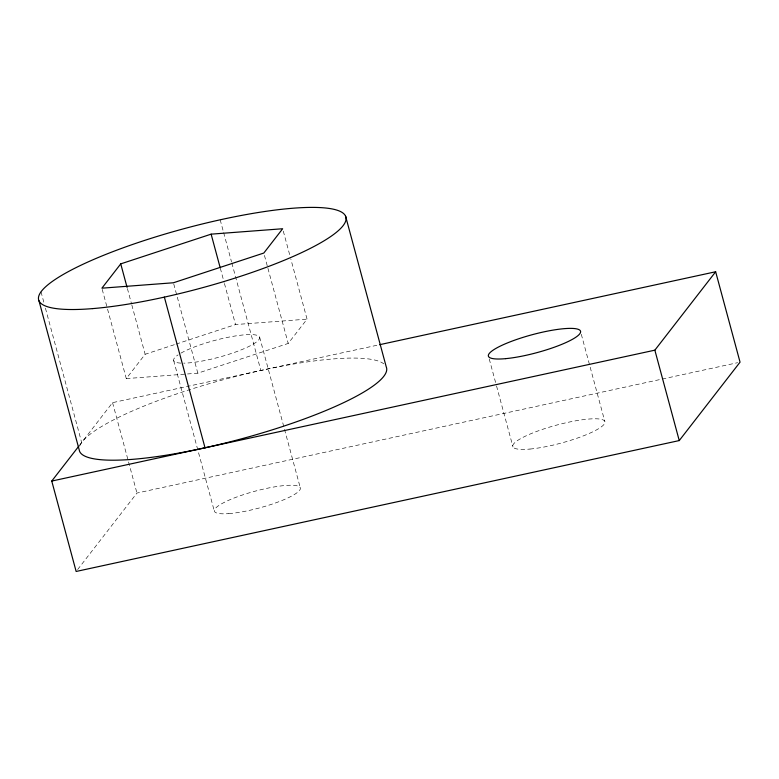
<?xml version="1.0" encoding="UTF-8"?>
<svg xmlns="http://www.w3.org/2000/svg" width="779" height="779" viewBox="0 0 779 779"><rect width="100%" height="100%" fill="white"/><g stroke="black" fill="none" stroke-linecap="round" stroke-linejoin="round"><path stroke-width="0.58" stroke-dasharray="3.9 2.92" d="M102.215 289.36L126.286 378.594L145.137 354.279L174.886 344.503M79.487 445.325L112.556 402.655L378.399 344.961M77.627 569.556L136.948 493.058L737.674 362.683M126.286 378.594L197.817 373.17L288.201 343.451L307.053 319.147L290.888 259.261M176.025 344.123L235.521 324.561L307.053 319.147M581.3 334.288L604.738 421.176M489.241 358.963L496.213 384.787M496.535 385.965L513.001 447.019M283.293 231.09L290.577 258.092M264.441 255.395L267.606 267.139M267.927 268.307L288.201 343.451M259.65 337.171L300.304 487.849M220.184 219.805L223.33 231.49M223.651 232.648L231.529 261.851M231.84 263.02L260.838 370.483M220.311 268.2L224.109 282.29M224.43 283.468L235.521 324.561M173.746 283.946L197.817 373.17M173.688 360.56L214.342 511.228M127.396 288.532L131.515 303.8M131.826 304.969L145.137 354.279M112.556 402.655L136.948 493.058M41.014 291.833L43.858 302.34M45.435 308.182L81.668 442.501M79.672 446.124A159.091 30.897 -15.1 0 1 224.381 379.431A159.091 30.897 -15.1 0 1 383.804 363.861M180.923 353.13A44.549 8.657 -15.1 0 1 243.924 334.882A44.549 8.657 -15.1 0 1 247.323 347.21A44.549 8.657 -15.1 0 1 183.688 363.16M180.796 363.111A44.549 8.657 -15.1 0 1 178.089 354.873M529.993 449.055A47.723 9.27 -15.1 0 0 604.475 423.747A47.723 9.27 -15.1 0 0 542.145 429.492A47.723 9.27 -15.1 0 0 529.993 449.055M228.841 513.624A44.549 8.657 -15.1 0 0 299.545 490.381A44.549 8.657 -15.1 0 0 243.584 494.616A44.549 8.657 -15.1 0 0 228.841 513.624"/><path stroke-width="1.17" d="M120.745 263.877L101.893 288.181L173.425 282.767L263.808 253.048L282.66 228.744L211.128 234.158L120.745 263.877L127.074 287.363M51.755 481.062L654.857 350.17L715.658 271.764L740.05 362.167L679.249 440.573L76.147 571.465L51.755 481.062L78.757 446.26M379.587 344.707L715.658 271.764M654.857 350.17L679.249 440.573M345.603 216.231L386.257 366.899A159.091 30.897 -15.1 0 1 245.122 437.837A159.091 30.897 -15.1 0 1 79.604 451.372L38.95 300.694M211.128 234.158L219.999 267.031M164.369 297.12L205.023 447.789M505.6 358.652A47.723 9.27 -15.1 0 0 580.082 333.344A47.723 9.27 -15.1 0 0 517.753 339.089A47.723 9.27 -15.1 0 0 505.6 358.652M92.477 308.62A159.091 30.897 -15.1 0 0 343.529 225.092A159.091 30.897 -15.1 0 0 140.814 241.665A159.091 30.897 -15.1 0 0 92.477 308.62"/></g></svg>
